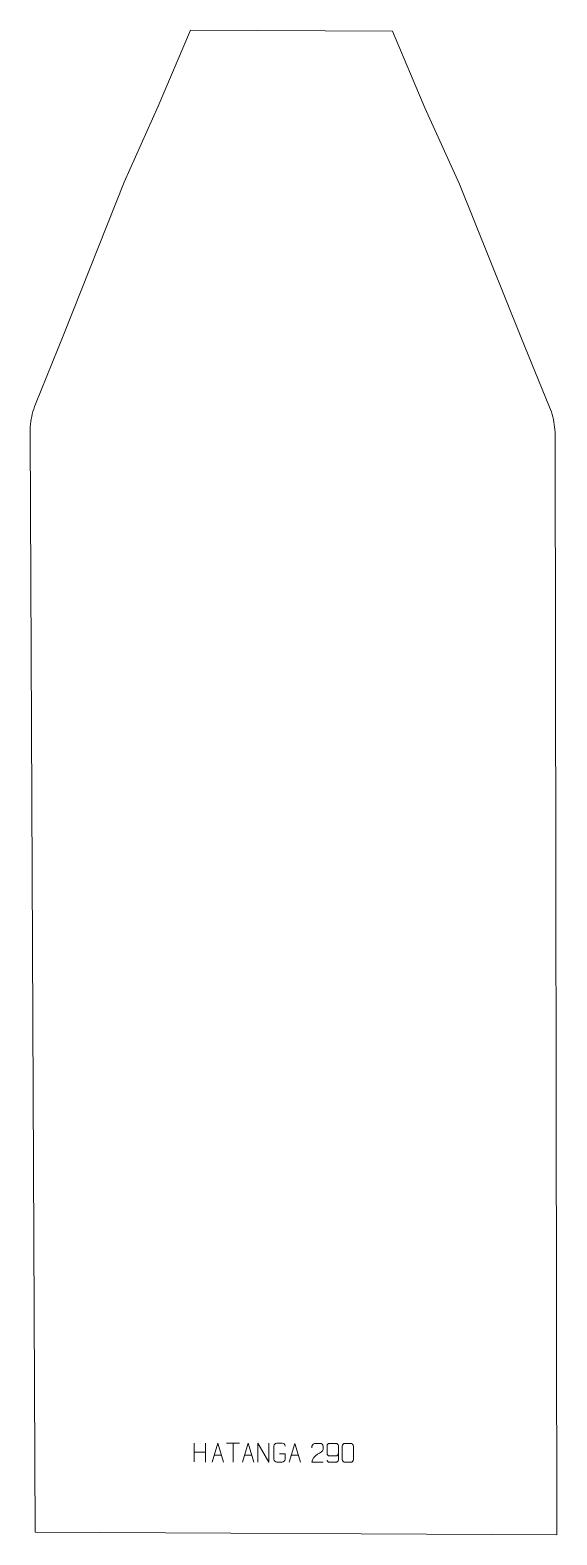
# Model space of a CAD drawing. Header units: millimetres. Extents: x -347 to 347, y -992 to 992.
import ezdxf

# ---------------------------------------------------------------- set-up
doc = ezdxf.new("R2010")
doc.units = ezdxf.units.MM
doc.header["$MEASUREMENT"] = 0
doc.layers.add('layer 1', color=7, linetype='Continuous')

msp = doc.modelspace()

# ---------------------------------------------------------------- linework, layer by layer
at = {"layer": 'layer 1', "color": 242, "lineweight": 9}
msp.add_open_spline([(-136.0613, 992.5), (-136.0613, 992.5), (130.4668, 991.0272), (130.4668, 991.0272), (130.4668, 991.0272), (130.4668, 991.0272), (173.4465, 890.1451), (173.4465, 890.1451), (173.4465, 890.1451), (173.4465, 890.1451), (218.9036, 789.335), (218.9036, 789.335), (218.9036, 789.335), (218.9036, 789.335), (299.6651, 588.0193), (299.6651, 588.0193), (299.6651, 588.0193), (299.6651, 588.0193), (337.7327, 495.2237), (337.7327, 495.2237), (337.7327, 495.2237), (337.7327, 495.2237), (338.9728, 492.0416), (338.9728, 492.0416), (338.9728, 492.0416), (338.9728, 492.0416), (340.1031, 488.8193), (340.1031, 488.8193), (340.1031, 488.8193), (340.1031, 488.8193), (341.1222, 485.5605), (341.1222, 485.5605), (341.1222, 485.5605), (341.1222, 485.5605), (342.0261, 482.2699), (342.0261, 482.2699), (342.0261, 482.2699), (342.0261, 482.2699), (342.8151, 478.9491), (342.8151, 478.9491), (342.8151, 478.9491), (342.8151, 478.9491), (343.4894, 475.6058), (343.4894, 475.6058), (343.4894, 475.6058), (343.4894, 475.6058), (344.0462, 472.2402), (344.0462, 472.2402), (344.0462, 472.2402), (344.0462, 472.2402), (344.4859, 468.8602), (344.4859, 468.8602), (344.4859, 468.8602), (344.4859, 468.8602), (344.8095, 465.4658), (344.8095, 465.4658), (344.8095, 465.4658), (344.8095, 465.4658), (345.0138, 462.065), (345.0138, 462.065), (345.0138, 462.065), (345.0138, 462.065), (345.0996, 458.6597), (345.0996, 458.6597), (345.0996, 458.6597), (345.0996, 458.6597), (345.068, 455.2544), (345.068, 455.2544), (345.068, 455.2544), (345.068, 455.2544), (347.4434, -992.5), (347.4434, -992.5), (347.4434, -992.5), (347.4434, -992.5), (-340.8926, -988.7246), (-340.8926, -988.7246), (-340.8926, -988.7246), (-340.8926, -988.7246), (-347.3909, 459.0759), (-347.3909, 459.0759), (-347.3909, 459.0759), (-347.3909, 459.0759), (-347.4434, 462.4812), (-347.4434, 462.4812), (-347.4434, 462.4812), (-347.4434, 462.4812), (-347.3796, 465.8865), (-347.3796, 465.8865), (-347.3796, 465.8865), (-347.3796, 465.8865), (-347.1948, 469.2859), (-347.1948, 469.2859), (-347.1948, 469.2859), (-347.1948, 469.2859), (-346.8934, 472.6754), (-346.8934, 472.6754), (-346.8934, 472.6754), (-346.8934, 472.6754), (-346.474, 476.0523), (-346.474, 476.0523), (-346.474, 476.0523), (-346.474, 476.0523), (-345.9371, 479.4115), (-345.9371, 479.4115), (-345.9371, 479.4115), (-345.9371, 479.4115), (-345.2849, 482.7481), (-345.2849, 482.7481), (-345.2849, 482.7481), (-345.2849, 482.7481), (-344.5148, 486.058), (-344.5148, 486.058), (-344.5148, 486.058), (-344.5148, 486.058), (-343.63, 489.3409), (-343.63, 489.3409), (-343.63, 489.3409), (-343.63, 489.3409), (-342.6317, 492.5884), (-342.6317, 492.5884), (-342.6317, 492.5884), (-342.6317, 492.5884), (-341.5222, 495.7976), (-341.5222, 495.7976), (-341.5222, 495.7976), (-341.5222, 495.7976), (-340.2992, 498.967), (-340.2992, 498.967), (-340.2992, 498.967), (-340.2992, 498.967), (-302.7993, 591.345), (-302.7993, 591.345), (-302.7993, 591.345), (-302.7993, 591.345), (-223.2688, 791.779), (-223.2688, 791.779), (-223.2688, 791.779), (-223.2688, 791.779), (-178.4272, 892.0916), (-178.4272, 892.0916), (-178.4272, 892.0916), (-178.4272, 892.0916), (-136.0613, 992.5), (-136.0613, 992.5)], degree=3, knots=[0, 0, 0, 0, 0.027027027, 0.027027027, 0.027027027, 0.027027027, 0.054054054, 0.054054054, 0.054054054, 0.054054054, 0.081081081, 0.081081081, 0.081081081, 0.081081081, 0.108108108, 0.108108108, 0.108108108, 0.108108108, 0.135135135, 0.135135135, 0.135135135, 0.135135135, 0.162162162, 0.162162162, 0.162162162, 0.162162162, 0.189189189, 0.189189189, 0.189189189, 0.189189189, 0.216216216, 0.216216216, 0.216216216, 0.216216216, 0.243243243, 0.243243243, 0.243243243, 0.243243243, 0.27027027, 0.27027027, 0.27027027, 0.27027027, 0.297297297, 0.297297297, 0.297297297, 0.297297297, 0.324324324, 0.324324324, 0.324324324, 0.324324324, 0.351351351, 0.351351351, 0.351351351, 0.351351351, 0.378378378, 0.378378378, 0.378378378, 0.378378378, 0.405405405, 0.405405405, 0.405405405, 0.405405405, 0.432432432, 0.432432432, 0.432432432, 0.432432432, 0.459459459, 0.459459459, 0.459459459, 0.459459459, 0.486486486, 0.486486486, 0.486486486, 0.486486486, 0.513513514, 0.513513514, 0.513513514, 0.513513514, 0.540540541, 0.540540541, 0.540540541, 0.540540541, 0.567567568, 0.567567568, 0.567567568, 0.567567568, 0.594594595, 0.594594595, 0.594594595, 0.594594595, 0.621621622, 0.621621622, 0.621621622, 0.621621622, 0.648648649, 0.648648649, 0.648648649, 0.648648649, 0.675675676, 0.675675676, 0.675675676, 0.675675676, 0.702702703, 0.702702703, 0.702702703, 0.702702703, 0.72972973, 0.72972973, 0.72972973, 0.72972973, 0.756756757, 0.756756757, 0.756756757, 0.756756757, 0.783783784, 0.783783784, 0.783783784, 0.783783784, 0.810810811, 0.810810811, 0.810810811, 0.810810811, 0.837837838, 0.837837838, 0.837837838, 0.837837838, 0.864864865, 0.864864865, 0.864864865, 0.864864865, 0.891891892, 0.891891892, 0.891891892, 0.891891892, 0.918918919, 0.918918919, 0.918918919, 0.918918919, 0.945945946, 0.945945946, 0.945945946, 0.945945946, 1, 1, 1, 1], dxfattribs=at)
at = {"layer": 'layer 1', "color": 250, "lineweight": 9}
for points in [[(-130.8487, -871.5191), (-130.8487, -871.5191), (-130.8487, -896.2966), (-130.8487, -896.2966)], [(-116.2054, -871.5191), (-116.2054, -871.5191), (-116.2054, -896.4726), (-116.2054, -896.4726)], [(-88.2356, -871.5426), (-88.2356, -871.5426), (-71.2484, -871.5426), (-71.2484, -871.5426)], [(-79.7418, -896.4726), (-79.7418, -896.4726), (-79.7418, -871.5191), (-79.7418, -871.5191)], [(-130.8487, -883.4014), (-130.8487, -883.4014), (-116.2054, -883.401), (-116.2054, -883.401)], [(-104.4899, -887.2232), (-104.4899, -887.2232), (-94.9942, -887.2232), (-94.9942, -887.2232)], [(-64.4899, -887.2232), (-64.4899, -887.2232), (-54.9942, -887.2232), (-54.9942, -887.2232)], [(-3.0228, -887.4942), (-3.0228, -887.4942), (6.4729, -887.4942), (6.4729, -887.4942)]]:
    msp.add_open_spline(points, degree=3, dxfattribs=at)
for points, knots in [([(-107.2125, -896.4726), (-107.2125, -896.4726), (-99.8415, -871.5191), (-99.8415, -871.5191), (-99.8415, -871.5191), (-99.8415, -871.5191), (-92.2716, -896.4726), (-92.2716, -896.4726)], [0, 0, 0, 0, 0.333333333, 0.333333333, 0.333333333, 0.333333333, 1, 1, 1, 1]), ([(-67.2125, -896.4726), (-67.2125, -896.4726), (-59.8415, -871.5191), (-59.8415, -871.5191), (-59.8415, -871.5191), (-59.8415, -871.5191), (-52.2716, -896.4726), (-52.2716, -896.4726)], [0, 0, 0, 0, 0.333333333, 0.333333333, 0.333333333, 0.333333333, 1, 1, 1, 1]), ([(-47.0695, -896.4726), (-47.0695, -896.4726), (-47.0695, -871.5191), (-47.0695, -871.5191), (-47.0695, -871.5191), (-47.0695, -871.5191), (-32.4147, -896.4726), (-32.4147, -896.4726), (-32.4147, -896.4726), (-32.4147, -896.4726), (-32.4147, -871.5191), (-32.4147, -871.5191)], [0, 0, 0, 0, 0.25, 0.25, 0.25, 0.25, 0.5, 0.5, 0.5, 0.5, 1, 1, 1, 1]), ([(-18.275, -885.4942), (-18.275, -885.4942), (-11.1069, -885.4942), (-11.1069, -885.4942), (-11.1069, -885.4942), (-11.1069, -885.4942), (-11.1069, -892.6623), (-11.1069, -892.6623), (-11.1069, -892.6623), (-11.2466, -894.9857), (-12.9238, -896.4653), (-15.0716, -896.4761), (-15.0716, -896.4761), (-17.4034, -896.4757), (-19.7354, -896.4757), (-22.0669, -896.4761), (-22.0669, -896.4761), (-23.9918, -896.5815), (-25.964, -894.697), (-25.9528, -892.6797), (-25.9528, -892.6797), (-25.9524, -886.9096), (-25.9524, -881.1399), (-25.9528, -875.3706), (-25.9528, -875.3706), (-25.9486, -873.2325), (-24.2018, -871.5133), (-22.0495, -871.5267), (-22.0495, -871.5267), (-19.7238, -871.5267), (-17.3977, -871.5267), (-15.0716, -871.5267), (-15.0716, -871.5267), (-13.1249, -871.4913), (-11.1335, -872.9828), (-11.1069, -875.4205)], [0, 0, 0, 0, 0.1, 0.1, 0.1, 0.1, 0.2, 0.2, 0.2, 0.2, 0.3, 0.3, 0.3, 0.3, 0.4, 0.4, 0.4, 0.4, 0.5, 0.5, 0.5, 0.5, 0.6, 0.6, 0.6, 0.6, 0.7, 0.7, 0.7, 0.7, 0.8, 0.8, 0.8, 0.8, 1, 1, 1, 1]), ([(-5.7454, -896.7436), (-5.7454, -896.7436), (1.6256, -871.7901), (1.6256, -871.7901), (1.6256, -871.7901), (1.6256, -871.7901), (9.1955, -896.7436), (9.1955, -896.7436)], [0, 0, 0, 0, 0.333333333, 0.333333333, 0.333333333, 0.333333333, 1, 1, 1, 1]), ([(39.0964, -896.754), (34.182, -896.7537), (29.2676, -896.7537), (24.3535, -896.754), (24.3535, -896.754), (24.3535, -886.8217), (39.0045, -884.1805), (39.0964, -879.8702), (39.0964, -879.8702), (39.0961, -878.4461), (39.0961, -877.0224), (39.0964, -875.5991), (39.0964, -875.5991), (39.0795, -873.522), (36.9567, -871.7972), (35.2857, -871.7799), (35.2857, -871.7799), (33.2125, -871.7803), (31.1396, -871.7803), (29.0672, -871.7799), (29.0672, -871.7799), (27.2451, -871.7634), (24.4204, -873.5555), (24.3535, -875.6491), (24.3535, -875.6491), (24.3535, -875.6491), (24.3535, -877.7039), (24.3535, -877.7039)], [0, 0, 0, 0, 0.125, 0.125, 0.125, 0.125, 0.25, 0.25, 0.25, 0.25, 0.375, 0.375, 0.375, 0.375, 0.5, 0.5, 0.5, 0.5, 0.625, 0.625, 0.625, 0.625, 0.75, 0.75, 0.75, 0.75, 1, 1, 1, 1]), ([(44.295, -893.8076), (44.3191, -895.1471), (45.6753, -896.8004), (47.2472, -896.766), (47.2472, -896.766), (50.232, -896.7657), (53.2172, -896.7657), (56.2026, -896.766), (56.2026, -896.766), (57.4217, -896.781), (59.1499, -895.3434), (59.1549, -893.8076), (59.1549, -893.8076), (59.1546, -887.4472), (59.1546, -881.0864), (59.1549, -874.7256), (59.1549, -874.7256), (59.1502, -873.5627), (57.4217, -871.7916), (56.2026, -871.7672), (56.2026, -871.7672), (53.2172, -871.7675), (50.232, -871.7675), (47.2472, -871.7672), (47.2472, -871.7672), (45.9691, -871.811), (44.2994, -873.4255), (44.295, -874.7256), (44.295, -874.7256), (44.295, -878.309), (44.295, -881.892), (44.295, -885.4748), (44.295, -885.4748), (44.3335, -886.953), (45.9162, -888.3859), (47.2472, -888.3838), (47.2472, -888.3838), (50.232, -888.3841), (53.2172, -888.3841), (56.2026, -888.3838), (56.2026, -888.3838), (57.5321, -888.3888), (59.1751, -886.8816), (59.1334, -885.453)], [0, 0, 0, 0, 0.083333333, 0.083333333, 0.083333333, 0.083333333, 0.166666667, 0.166666667, 0.166666667, 0.166666667, 0.25, 0.25, 0.25, 0.25, 0.333333333, 0.333333333, 0.333333333, 0.333333333, 0.416666667, 0.416666667, 0.416666667, 0.416666667, 0.5, 0.5, 0.5, 0.5, 0.583333333, 0.583333333, 0.583333333, 0.583333333, 0.666666667, 0.666666667, 0.666666667, 0.666666667, 0.75, 0.75, 0.75, 0.75, 0.833333333, 0.833333333, 0.833333333, 0.833333333, 1, 1, 1, 1]), ([(68.1442, -871.7676), (70.5103, -871.7676), (72.8768, -871.7676), (75.2433, -871.7676), (75.2433, -871.7676), (77.2238, -871.732), (79.2498, -873.2263), (79.2769, -875.6684), (79.2769, -875.6684), (79.2765, -881.4258), (79.2765, -887.1836), (79.2769, -892.9418), (79.2769, -892.9418), (79.1348, -895.2694), (77.4284, -896.7517), (75.2433, -896.7625), (75.2433, -896.7625), (72.8709, -896.7621), (70.4985, -896.7621), (68.1265, -896.7625), (68.1265, -896.7625), (66.168, -896.8681), (64.1616, -894.9802), (64.173, -892.9592), (64.173, -892.9592), (64.1734, -887.1786), (64.1734, -881.3983), (64.173, -875.6185), (64.173, -875.6185), (64.1773, -873.4765), (65.9544, -871.754), (68.1442, -871.7676)], [0, 0, 0, 0, 0.111111111, 0.111111111, 0.111111111, 0.111111111, 0.222222222, 0.222222222, 0.222222222, 0.222222222, 0.333333333, 0.333333333, 0.333333333, 0.333333333, 0.444444444, 0.444444444, 0.444444444, 0.444444444, 0.555555556, 0.555555556, 0.555555556, 0.555555556, 0.666666667, 0.666666667, 0.666666667, 0.666666667, 0.777777778, 0.777777778, 0.777777778, 0.777777778, 1, 1, 1, 1])]:
    msp.add_open_spline(points, degree=3, knots=knots, dxfattribs=at)

doc.saveas('drawing.dxf')
